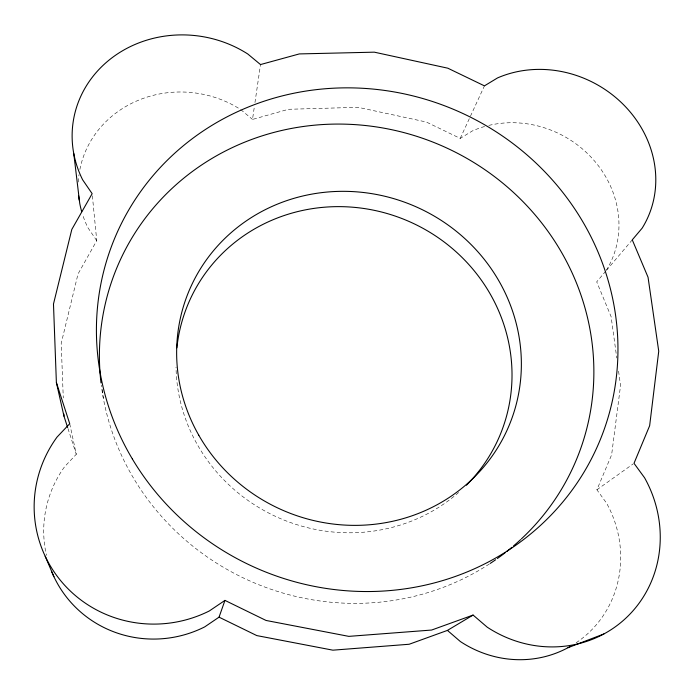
<?xml version="1.0" encoding="UTF-8"?>
<svg xmlns="http://www.w3.org/2000/svg" width="695" height="695" viewBox="0 0 695 695"><rect width="100%" height="100%" fill="white"/><g stroke="black" fill="none" stroke-linecap="round" stroke-linejoin="round"><path stroke-width="0.52" stroke-dasharray="3.48 2.61" d="M484.606 126.507A101.409 92.748 29.9 0 0 472.435 130.903L460.22 138.401L426.287 122.007L358.09 107.317L288.486 109.289L252.502 119.427L254.353 106.761M254.969 102.547L260.512 64.566M576.129 642.788A109.332 103.894 54 0 0 606.579 503.145L596.892 489.775L611.617 454.86L620.548 385.569L618.515 370.73M460.22 138.401L484.441 85.859M92.365 195.808L96.744 240.644L78.022 273.978L61.203 343.373L63.28 397.974M605.771 271.137L596.71 281.849L611.114 316.685L616.778 358.012M606.466 270.32L632.268 239.853M69.717 423.715L76.285 454.278L64.644 466.666A111.687 109.358 -21.2 0 0 46.487 555.305M596.892 489.775L633.128 463.947M240.731 109.602L252.502 119.427M96.744 240.644L87.978 227.804A104.32 96.501 7.1 0 1 82.636 214.729M67.971 428.537L76.285 454.278M102.278 389.539L103.294 398.035M458.648 492.477A169.172 161.883 23.7 0 1 278.33 517.671A169.172 161.883 23.7 0 1 176.017 367.125M489.332 564.001A249.01 237.812 23.7 0 1 101.279 385.099M78.318 182.029A104.32 96.501 7.1 0 1 79.013 174.688M79.882 169.467A104.32 96.501 7.1 0 1 239.853 109.037M488.828 125.404A101.409 92.748 29.9 0 1 596.249 163.064A101.409 92.748 29.9 0 1 606.509 270.016"/><path stroke-width="1.04" d="M51.743 571.75A111.687 109.358 -21.2 0 0 204.686 626.899L219.047 617.16L224.954 600.393L266.046 620.453L348.812 636.368L431.63 630.044L473.095 615.066L487.195 627.159A118.645 111.999 52 0 0 626.438 617.603A118.645 111.999 52 0 0 644.569 477.76L634.005 463.313L649.643 425.731L658.738 351.218L648.044 277.244L632.268 239.853L642.145 228.168A109.471 98.959 29.6 0 0 624.875 106.074A109.471 98.959 29.6 0 0 497.551 77.918L484.441 85.859L447.832 68.197L374.327 52.168L299.31 53.923L260.512 64.566L247.802 54.01A112.851 103.329 7.9 0 0 111.626 58.085A112.851 103.329 7.9 0 0 82.67 179.857L92.157 193.679L71.82 229.411L53.48 304.01L56.382 382.528L63.975 416.175L67.641 427.503M224.954 600.393L209.343 610.948A121.312 118.524 -15.8 0 1 62.967 583.357A121.312 118.524 -15.8 0 1 57.033 437.086L69.717 423.715L56.382 382.528M219.047 617.16L256.794 635.586L332.888 650.173L409.164 644.256L447.432 630.4L473.095 615.066M567.98 647.705L603.868 633.97M447.432 630.4L460.377 641.546A109.332 103.894 54 0 0 569.822 646.689M45.166 556.182L53.897 576.65M73.757 153.508L79.725 203.27A104.32 96.501 7.1 0 0 81.689 211.619M63.897 414.038L63.975 416.175M176.869 347.821A169.172 161.883 23.7 0 1 413.803 223.642A169.172 161.883 23.7 0 1 466.423 485.206M101.01 382.928A249.01 237.812 23.7 0 1 428.111 140.26A249.01 237.812 23.7 0 1 521.406 538.877M520.633 539.598A249.01 237.812 23.7 0 1 513.501 545.94M511.868 547.321A249.01 237.812 23.7 0 1 506.881 551.378M505.187 552.707A249.01 237.812 23.7 0 1 497.394 558.511M495.622 559.762A249.01 237.812 23.7 0 1 490.244 563.41M79.195 200.125A104.32 96.501 7.1 0 1 78.657 195.886M198.779 435.209A173.62 165.723 23.7 0 0 497.316 448.327A173.62 165.723 23.7 0 0 350.906 191.499A173.62 165.723 23.7 0 0 198.779 435.209M132.371 458.995A262.858 249.67 23.7 0 0 584.026 472.131A262.858 249.67 23.7 0 0 355.162 87.961A262.858 249.67 23.7 0 0 132.371 458.995"/></g></svg>
